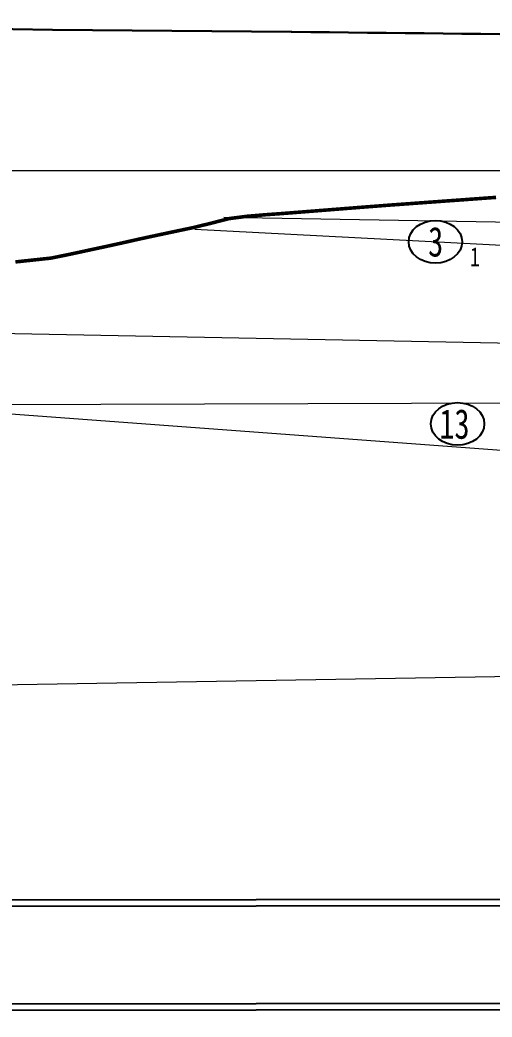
# Model space of a CAD drawing. Extents: x -2611510 to 954358, y -247163 to 181535.
# Drawn here: x 325036 to 351555, y -18133 to 37874 of the extents above; entities that cross this region are included whole.
import ezdxf

# ---------------------------------------------------------------- set-up
doc = ezdxf.new("R2010")
doc.units = 0
doc.linetypes.add('DASH', pattern=[0.35, 0.25, -0.1])
doc.layers.get('Defpoints').update_dxf_attribs({"color": 8})
for name, color, linetype in [('地质-地层符号', 3, 'Continuous'), ('地铁', 4, 'Continuous'), ('纵_地面线', 30, 'Continuous')]:
    doc.layers.add(name, color=color, linetype=linetype)
for name, color, linetype, lineweight in [('地质-地层线', 7, 'Continuous', 15), ('标注', 3, 'Continuous', 18), ('桥 构造粗实', 1, 'Continuous', 30), ('桥 标高', 4, 'Continuous', 15)]:
    doc.layers.add(name, color=color, linetype=linetype, lineweight=lineweight)
doc.styles.add('仿宋字', font='仿宋_GB2312.TTF', dxfattribs={"width": 0.7})
doc.styles.add('地层编号', font='', dxfattribs={"width": 0.7, "height": 3})
doc.styles.get('地层编号').set_extended_font_data('仿宋_GB2312')
doc.dimstyles.new('750', dxfattribs={"dimscale": 0, "dimtxt": 2.5, "dimasz": 1, "dimexe": 1, "dimexo": 1, "dimgap": 0, "dimtad": 0, "dimdec": 0, "dimlfac": 0.1, "dimrnd": 0.1, "dimzin": 12, "dimdsep": 46, "dimtxsty": '仿宋字', "dimblk": 'OBLIQUE', "dimcen": -1, "dimclrd": 256, "dimclre": 256, "dimclrt": 256, "dimadec": 4, "dimazin": 0, "dimtp": 2, "dimtm": 3, "dimtfac": 0.5, "dimtdec": 0, "dimtmove": 2, "dimatfit": 3, "dimldrblk": 'OBLIQUE', "dimfxl": 3, "dimfxlon": 1, "dimtvp": 0.7, "dimtolj": 1, "dimtzin": 12, "dimarcsym": 0})

# ---------------------------------------------------------------- blocks, each defined once
blk = doc.blocks.new('天津2000地铁')
at = {"layer": '地铁', "color": 8, "linetype": 'DASH', "ltscale": 10000}
for p, q in [((-48.099, -481.302), (-12.326, -52.561)), ((-47.751, -481.336), (-11.978, -52.59)), ((-42.277, -481.88), (-6.497, -53.047)), ((-41.929, -481.914), (-6.148, -53.076))]:
    blk.add_line(p, q, dxfattribs=at)
blk = doc.blocks.new('_Oblique')
at = {"color": 0, "linetype": 'ByBlock', "lineweight": -2}
blk.add_line((-0.5, -0.5), (0.5, 0.5), dxfattribs=at)
blk = doc.blocks.new('*D348')
at = {"layer": 'Defpoints', "color": 0}
for p in [(374282, 83145), (170282, 72375), (374282, 37143)]:
    blk.add_point(p, dxfattribs=at)
at = {"layer": '标注', "lineweight": -2}
for p, q in [((170282, 81145), (170282, 84145)), ((374282, 81145), (374282, 84145)), ((170282, 83145), (374282, 83145))]:
    blk.add_line(p, q, dxfattribs=at)
at = {"layer": '标注', "lineweight": -2, "xscale": 1000.0000020837, "yscale": 1000.0000020837, "zscale": 1000.0000020837, "rotation": 180}
blk.add_blockref('_Oblique', (170282, 83145), dxfattribs=at)
at = {"layer": '标注', "lineweight": -2, "xscale": 1000.0000020837, "yscale": 1000.0000020837, "zscale": 1000.0000020837}
blk.add_blockref('_Oblique', (374282, 83145), dxfattribs=at)
at = {"layer": '标注', "insert": (272282, 84810), "char_height": 2500, "attachment_point": 5, "style": '仿宋字'}
blk.add_mtext('\\A1;20400', dxfattribs=at)
blk = doc.blocks.new('地质1')
at = {"layer": '地质-地层符号', "color": 8, "linetype": 'Continuous'}
blk.add_ellipse((348372, -216121), major_axis=(-1500, 0), ratio=0.8, dxfattribs=at)
at = {"layer": '地质-地层线', "color": 8}
for p, q in [((336495, -214734), (372182, -215379)), ((334860, -215409), (372182, -217379)), ((176382, -218439), (362774, -222000))]:
    blk.add_line(p, q, dxfattribs=at)
at = {"layer": '地质-地层符号', "color": 8, "linetype": 'Continuous', "style": '地层编号', "width": 0.75}
for s, height, p in [('3', 1666, (347963, -216954)), ('1', 1083, (350317, -217510))]:
    blk.add_text(s, height=height, dxfattribs=at).set_placement(p)
blk = doc.blocks.new('地质2')
at = {"layer": '地质-地层符号', "color": 8, "linetype": 'Continuous'}
blk.add_ellipse((349618, -534133), major_axis=(-1500, 0), ratio=0.8, dxfattribs=at)
at = {"layer": '地质-地层线', "color": 8}
for p, q in [((176382, -533542), (372182, -532882)), ((317721, -533066), (372182, -537082)), ((176382, -551242), (372182, -547982))]:
    blk.add_line(p, q, dxfattribs=at)
at = {"layer": '地质-地层符号', "color": 8, "linetype": 'Continuous', "style": '地层编号', "width": 0.75}
blk.add_text('13', height=1666.2, dxfattribs=at).set_placement((348591, -534967))

msp = doc.modelspace()

# ---------------------------------------------------------------- linework, layer by layer
at = {"layer": '桥 构造粗实'}
for points in [[(-29037.3, 36052.2), (60315.8, 38268.2, -0.0054488), (197268, 40171.6), (197282.7, 40171.6, -0.0032499), (340276.9, 39671.2), (340307.2, 39670.9, -0.004873), (457233.3, 37361.8), (511959.2, 35747.4, 0.0000105), (512409.1, 35734.1)], [(170281.5, 37562.7, -0.0010736), (197268, 37701.6), (197282.7, 37701.6, -0.0032499), (340276.9, 37201.2), (340307.2, 37200.9, -0.0014157), (374281.5, 36764.9, -0.0014157)]]:
    msp.add_lwpolyline(points, format="xyb", dxfattribs=at)
at = {"layer": '桥 标高'}
msp.add_line((182922.5, 29418.1), (360864.5, 29418.1), dxfattribs=at)
at = {"layer": '纵_地面线', "color": 5, "const_width": 200, "flags": 128}
msp.add_lwpolyline([(324781.6, 24282.1), (325781.6, 24389.1), (326781.6, 24496.1), (327781.6, 24700.1), (328781.6, 24915.1), (329781.6, 25130.1), (330781.6, 25349.1), (331781.6, 25575.1), (332781.6, 25790.1), (333781.6, 26002.1), (334781.6, 26213.1), (335781.6, 26458.1), (336781.6, 26715.1), (337781.6, 26844.1), (338781.6, 26929.1), (339781.6, 27001.1), (340781.6, 27080.1), (341781.6, 27159.1), (342781.6, 27238.1), (343781.6, 27317.1), (344781.6, 27395.1), (345781.6, 27472.1), (346781.6, 27544.1), (347781.6, 27617.1), (348781.6, 27690.1), (349781.6, 27762.1), (350781.6, 27835.1), (351781.6, 27908.1)], dxfattribs=at)

# ---------------------------------------------------------------- block references
for name, p in [('地质1', (0, 241536.6)), ('地质2', (0, 549315))]:
    msp.add_blockref(name, p)
at = {"layer": '地铁', "color": 1, "xscale": 1000.000000008518, "yscale": 1000.000000008518, "zscale": 1000.000000008518, "rotation": 274.8357953266956}
msp.add_blockref('天津2000地铁', (472440.8, -19286.4), dxfattribs=at)

# ---------------------------------------------------------------- dimensions: what is measured, and where the dimension line sits
at = {"layer": '标注'}
dim = msp.add_linear_dim(base=(374281.5, 83145.3), p1=(170281.5, 72374.9), p2=(374281.5, 37143.4), dimstyle='750', override={"dimscale": 1000.000002, "dimfxl": 2}, dxfattribs=at)
dim.commit()
dim.dimension.update_dxf_attribs({"geometry": '*D348', "text_midpoint": (272281.5, 84810.2)})

doc.saveas('drawing.dxf')
